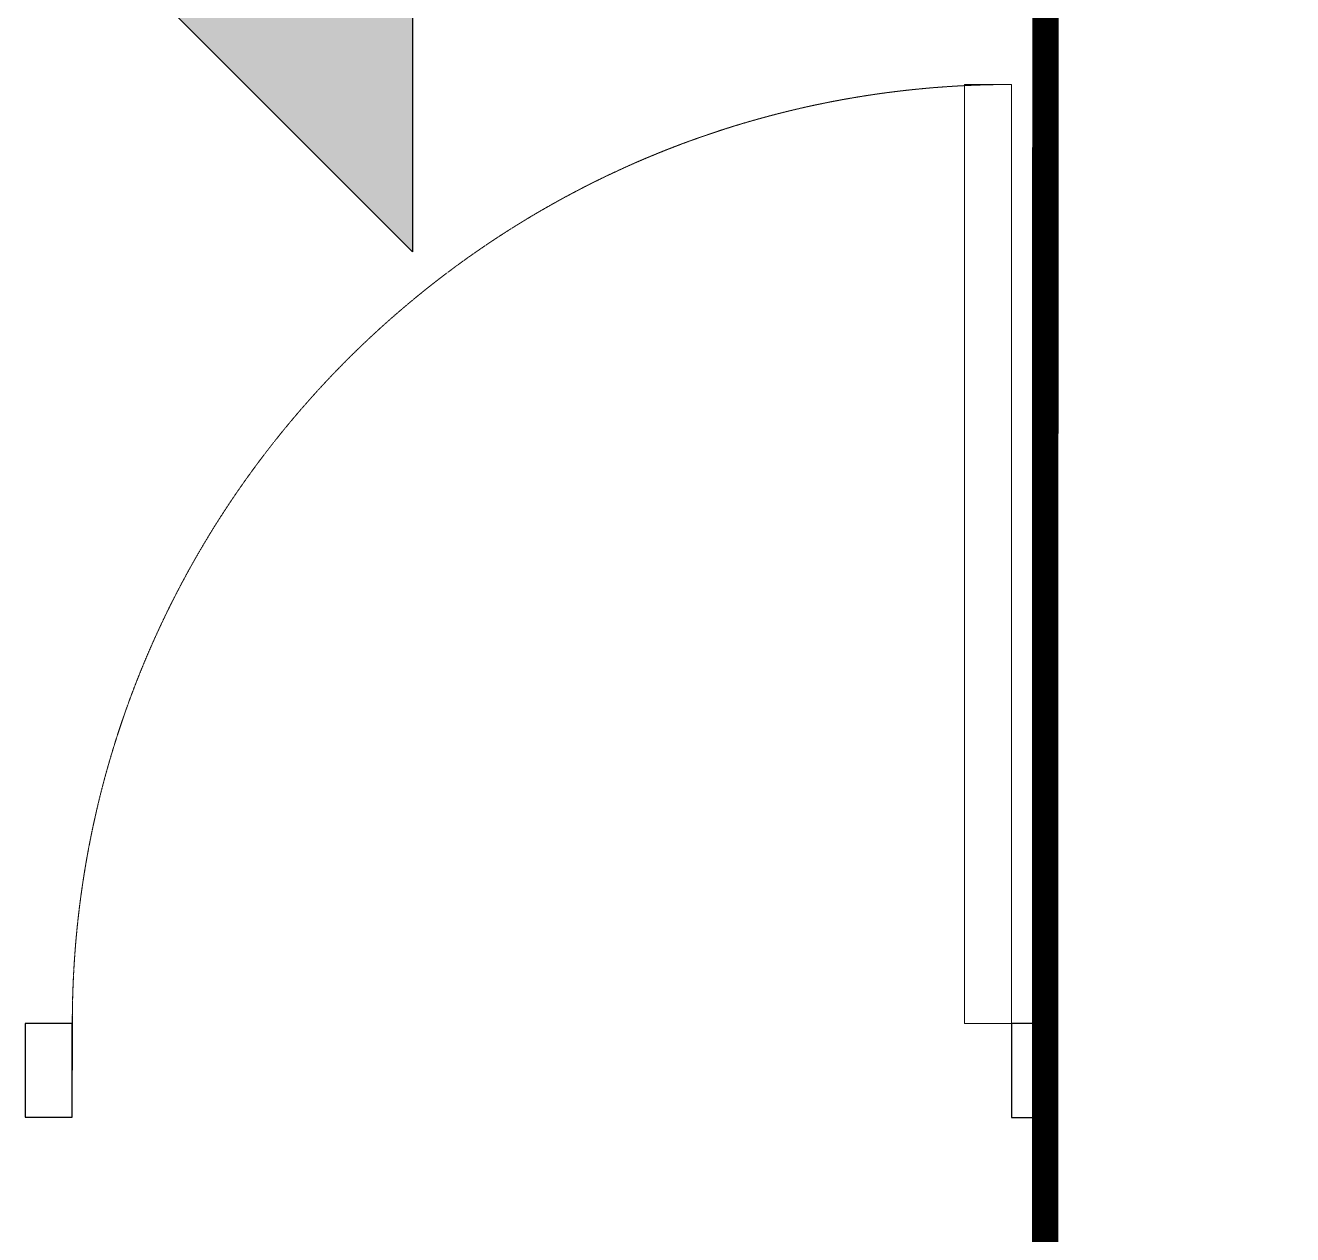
# Model space of a CAD drawing. Header units: centimetres. Extents: x -6122352 to 6876996, y -1694241 to 2592194.
# Drawn here: x 136233 to 137582, y -55783 to -54495 of the extents above; entities that cross this region are included whole.
import ezdxf
from ezdxf.enums import TextEntityAlignment as Align
from ezdxf.xclip import XClip

# ---------------------------------------------------------------- set-up
doc = ezdxf.new("R2010")
doc.units = ezdxf.units.CM
doc.header["$MEASUREMENT"] = 0
doc.header["$XCLIPFRAME"] = 2
for name, pattern in [('23585-XR-AR-END-GROUND FLOOR$0$XR-END-GROUND FLOOR PLAN$0$HIDDEN2', [0.1875, 0.125, -0.0625]), ('DASHED2', [0.375, 0.25, -0.125]), ('XR-AR-END-SETTING OUT PLAN$0$23261-XR-AR-SI-GF$0$HIDDEN', [0.375, 0.25, -0.125]), ('XR-AR-END-SETTING OUT PLAN$0$23585-XR-AR-END-GROUND FLOOR$0$XR-END-GROUND FLOOR PLAN$0$HIDDEN2', [0.1875, 0.125, -0.0625])]:
    doc.linetypes.add(name, pattern=pattern)
for name, color, linetype in [('00-MI-DIM', 7, 'Continuous'), ('23585-XR-AR-BOUNDARY WALLS AND SETBACKS$0$setback', 7, 'XR-AR-END-SETTING OUT PLAN$0$23261-XR-AR-SI-GF$0$HIDDEN'), ('@MI-REF LAYER', 7, 'Continuous'), ('B_TH_4', 7, 'Continuous')]:
    doc.layers.add(name, color=color, linetype=linetype)
doc.layers.add('08-Compound Wall-3', color=5, linetype='Continuous', lineweight=25, true_color=0x0000ff)
for name, color, linetype, lineweight in [('23585-XR-AR-END-GROUND FLOOR$0$A-LOVR-PLAN', 251, 'Continuous', 9), ('A-ANNO-TEXT', 3, 'Continuous', 25), ('XR-AR-END-SETTING OUT PLAN$0$23585-XR-AR-END-GROUND FLOOR$0$A-LOVR-PLAN', 111, 'Continuous', 9), ('XR-AR-END-SETTING OUT PLAN$0$23585-XR-AR-END-GROUND FLOOR$0$A-WALL', 7, 'Continuous', 30)]:
    doc.layers.add(name, color=color, linetype=linetype, lineweight=lineweight)
doc.styles.add('Arial Narrow', font='ARIALN.TTF', dxfattribs={"width": 0.95, "height": 500})
doc.styles.get("Standard").update_dxf_attribs({"font": 'arial.ttf'})
doc.dimstyles.new('LEADER', dxfattribs={"dimtxt": 0.18, "dimasz": 0.25, "dimexe": 0.18, "dimexo": 0.0625, "dimgap": 0.09, "dimtad": 0, "dimtih": 1, "dimtoh": 1, "dimdec": 4, "dimzin": 0, "dimdsep": 46, "dimtxsty": 'Standard', "dimblk": 'DOT', "dimcen": 0.09, "dimadec": 0, "dimazin": 0, "dimtfac": 1, "dimtdec": 4, "dimtofl": 0, "dimtmove": 0, "dimatfit": 3, "dimldrblk": 'DOT', "dimfxl": 1, "dimtolj": 1, "dimtzin": 0, "dimarcsym": 0})

# ---------------------------------------------------------------- blocks, each defined once
blk = doc.blocks.new('23585-XR-AR-BOUNDARY WALLS AND SETBACKS')
at = {"layer": '23585-XR-AR-BOUNDARY WALLS AND SETBACKS$0$setback', "ltscale": 40, "const_width": 0.05}
blk.add_lwpolyline([(496556.6741001542, 2768981.202274867), (496542.2967960276, 2768994.375796448), (496538.1421869831, 2768989.841589371), (496534.0887982166, 2768985.417801631), (496530.0353982168, 2768980.994001632), (496525.9819525767, 2768976.570351822), (496521.9283484083, 2768972.146547273), (496517.7722339163, 2768967.610636459), (496532.1492828215, 2768954.436577055), (496536.3057524819, 2768958.97285092), (496540.3591508893, 2768963.396649184), (496544.4125508901, 2768967.820449183), (496548.4659508895, 2768972.244249184), (496552.5193508902, 2768976.668049183)], close=True, dxfattribs=at)
blk = doc.blocks.new('A$C9d9485f6')
at = {"layer": 'A-ANNO-TEXT', "rotation": 312.4881850805905}
blk.add_blockref('23585-XR-AR-BOUNDARY WALLS AND SETBACKS', (-2377088.534775567, -1504219.252137818), dxfattribs=at)
blk = doc.blocks.new('XR-AR-END-SETTING OUT PLAN$0$23585-XR-AR-END-GROUND FLOOR$0$XR-END-GROUND FLOOR PLAN$0$A$C45491A9B')
blk.add_lwpolyline([(-50, 0), (0, 0), (0, 1000), (-50, 1000)], close=True)
at = {"color": 8, "linetype": 'XR-AR-END-SETTING OUT PLAN$0$23585-XR-AR-END-GROUND FLOOR$0$XR-END-GROUND FLOOR PLAN$0$HIDDEN2'}
blk.add_arc((0, -4.547473508864641e-13), 1000, 90, 180, dxfattribs=at)
blk = doc.blocks.new('23585-XR-AR-END-GROUND FLOOR$0$XR-END-GROUND FLOOR PLAN$0$A$C45491A9B')
blk.add_lwpolyline([(-50, 0), (0, 0), (0, 1000), (-50, 1000)], close=True)
at = {"color": 8, "linetype": '23585-XR-AR-END-GROUND FLOOR$0$XR-END-GROUND FLOOR PLAN$0$HIDDEN2'}
blk.add_arc((0, -4.547473508864641e-13), 1000, 90, 180, dxfattribs=at)
blk = doc.blocks.new('XR-AR-END-SETTING OUT PLAN')
at = {"layer": '08-Compound Wall-3'}
for points in [[(1950.044146533911, 10600.00060864944), (1900.044146533911, 10600.00060864944), (1900.044145320485, 10500.00060864944), (1950.044146842208, 10500.00060864944)], [(3000.044145816123, 10600.00056898237), (2950.044145816123, 10600.00056898237), (2950.044144602697, 10500.00056898237), (3000.04414612442, 10500.00056898237)]]:
    blk.add_lwpolyline(points, close=True, dxfattribs=at)
at = {"layer": 'XR-AR-END-SETTING OUT PLAN$0$23585-XR-AR-END-GROUND FLOOR$0$A-LOVR-PLAN', "color": 8}
blk.add_lwpolyline([(1900.100967183709, 10600.00063562393), (1900.100967362523, 10500.00063371658)], dxfattribs=at)
for points in [[(1950.100967422128, 10600.00060844421), (1900.100967302918, 10600.00060892105), (1900.100966289639, 10500.00060892105), (1950.100967779756, 10500.00060939789)], [(3000.100967124104, 10600.00057029724), (2950.10096617043, 10600.0005698204), (2950.100965276361, 10500.00057029724), (3000.100966647267, 10500.0005698204)]]:
    blk.add_lwpolyline(points, close=True, dxfattribs=at)
at = {"layer": 'XR-AR-END-SETTING OUT PLAN$0$23585-XR-AR-END-GROUND FLOOR$0$A-WALL', "color": 8}
blk.add_lwpolyline([(3850.106042101979, 10500.01968860626), (5750.107330158353, 10500.00084400177), (5750.107415214181, 10250.00188541412), (4790.107357934117, 10249.9985537529), (4790.107358291745, 10149.99855566025), (4540.107357993722, 10149.99855566025), (4540.10735835135, 10249.9985537529), (3000.102095916867, 10249.99855327606), (3000.102079048753, 11999.99910259247), (3250.104392960668, 11999.99910163879), (3250.104392841458, 11100.02067995071), (3850.106042161584, 11100.02068090439), (3850.10604198277, 10499.99947547913)], dxfattribs=at)
at = {"layer": '23585-XR-AR-END-GROUND FLOOR$0$A-LOVR-PLAN'}
blk.add_blockref('23585-XR-AR-END-GROUND FLOOR$0$XR-END-GROUND FLOOR PLAN$0$A$C45491A9B', (2950.044147029549, 10600.00058481902), dxfattribs=at)
at = {"layer": 'XR-AR-END-SETTING OUT PLAN$0$23585-XR-AR-END-GROUND FLOOR$0$A-LOVR-PLAN', "color": 8}
blk.add_blockref('XR-AR-END-SETTING OUT PLAN$0$23585-XR-AR-END-GROUND FLOOR$0$XR-END-GROUND FLOOR PLAN$0$A$C45491A9B', (2950.100967720151, 10600.00058603287), dxfattribs=at)
blk = doc.blocks.new('END UNIT')
at = {"xscale": 0.001, "yscale": 0.001, "zscale": 0.001}
blk.add_blockref('XR-AR-END-SETTING OUT PLAN', (-9.150201729830158, 0), dxfattribs=at)
blk = doc.blocks.new('TH_4')
blk.add_blockref('END UNIT', (495802.3053798428, 2769130.514097063))
blk = doc.blocks.new('A$C780da55d')
at = {"layer": 'B_TH_4', "xscale": 1.000039159572381, "yscale": 1.000039159572381, "zscale": 1.000039159572381}
blk.add_blockref('TH_4', (-495814.0704651335, -2769239.302089663), dxfattribs=at)
blk = doc.blocks.new('23585-XR-AR-MALDIVE-2$0$TH_4')
blk.add_blockref('A$C780da55d', (495794.655359471, 2769130.864096801))
blk = doc.blocks.new('_Dot')
at = {"color": 0, "linetype": 'ByBlock', "lineweight": -2}
blk.add_line((-0.5, 0), (-1, 0), dxfattribs=at)
at = {"color": 0, "linetype": 'ByBlock', "const_width": 0.5}
blk.add_lwpolyline([(-0.25, 0, 1), (0.25, 0, 1)], format="xyb", close=True, dxfattribs=at)
blk = doc.blocks.new('*U1430')
h = blk.add_hatch(color=94)
edge = h.paths.add_edge_path()
edge.add_line((-5.853590386044781e-15, -6.350000000000011), (-3.839567134987508e-15, -8.98025612106916))
edge.add_line((-3.839567134987508e-15, -8.98025612106916), (-8.98025612106916, -1.4210854715202e-14))
edge.add_line((-8.98025612106916, -1.364422505680946e-14), (-1.243449787580175e-14, 8.980256121069147))
edge.add_line((-1.308023176029987e-14, 8.980256121069147), (-6.554262137165959e-15, 6.349999999999988))
edge.add_arc((-2.326472348102011e-15, -1.154631945610163e-14), 6.35, 90.00000000000004, 269.9999999999999)
blk.add_lwpolyline([(-5.853590386044781e-15, -6.350000000000011), (-3.839567134987508e-15, -8.98025612106916), (-8.98025612106916, -1.364422505680946e-14), (-1.308023176029987e-14, 8.980256121069147), (-6.554262137165959e-15, 6.349999999999988, 0.9999999999999994)], format="xyb", close=True)
at = {"style": 'Arial Narrow', "width": 0.95, "flags": 8}
blk.add_attdef('VIEWNUMBER', text='', height=2.5, dxfattribs=at).set_placement((-1.409983241273949e-15, -5.639932965095795e-15), align=Align.BOTTOM_CENTER)
blk.add_attdef('SHEETNUMBER', text='', height=2.5, dxfattribs=at).set_placement((-1.409983241273949e-15, -1.587500000000005), align=Align.TOP_CENTER)

msp = doc.modelspace()

# ---------------------------------------------------------------- hatches: boundary and pattern name
at = {"layer": '@MI-REF LAYER'}
h = msp.add_hatch(dxfattribs=at)
h.set_pattern_fill('ANSI31', color=256, scale=1999.999998458916, angle=186.7183412143764)
h.set_pattern_definition([(231.7183412143764, (-2377109729.195271, -1504175463.930205), (196.2436825049419, -154.8819453021617), [])])
h.paths.add_polyline_path([(173636.2651195199, -46390.50374047816), (173633.6818496808, -60664.33460956941), (137332.1187900153, -60657.87843419171), (137334.6100479834, -46384.0475480083), (143584.8555456593, -46385.15914598721), (143584.6674330861, -46685.78874860216), (167386.100801028, -46690.02179595042), (167386.0196218033, -46389.39214555413)])

# ---------------------------------------------------------------- block references
at = {"layer": '@MI-REF LAYER', "xscale": 1000, "yscale": 1000, "zscale": 1000}
msp.add_blockref('A$C9d9485f6', (-23958.95045533385, 48155.57226163784), dxfattribs=at)

# ---------------------------------------------------------------- next in the draw order: block references
at = {"layer": '@MI-REF LAYER'}
ref = msp.add_blockref('23585-XR-AR-MALDIVE-2$0$TH_4', (-496151301.9159901, -2769108451.800584), dxfattribs=dict(at, xscale=1000, yscale=1000, zscale=1000, rotation=359.9898100352379))
XClip(ref).set_block_clipping_path([(495835.3953325448, 2769154.4396940554), (495826.3052454812, 2769154.3996857116), (495820.3052412018, 2769154.399648848), (495814.30523636914, 2769154.399611985), (495808.30537674366, 2769154.399710235), (495802.3052365903, 2769154.3998208307), (495793.35321120196, 2769154.429756117), (495793.3526341284, 2769130.4996254453), (495835.3953434096, 2769130.4996848367)])

# ---------------------------------------------------------------- next in the draw order: linework, layer by layer
at = {"layer": '@MI-REF LAYER', "const_width": 5}
msp.add_lwpolyline([(137332.1187900223, -60657.87843419927), (137334.6100479965, -46384.04754799635), (143584.8555455054, -46385.15914618879), (143584.6674330319, -46685.78874864501), (167386.1008009281, -46690.02179608966), (167386.0196215118, -46389.39214587734), (173636.2651195478, -46390.50374050862), (173633.6818493722, -60664.33460990913)], close=True, dxfattribs=at)

# ---------------------------------------------------------------- next in the draw order: block references
at = {"layer": '00-MI-DIM', "xscale": 100, "yscale": 100, "zscale": 100}
msp.add_blockref('*U1430', (136645.1266498649, -53837.96851785857, 157.4610399852849), dxfattribs=at)

# ---------------------------------------------------------------- next in the draw order: wipeouts: each hides what was drawn before it
at = {"color": 10}
msp.add_wipeout([(173636.26511951984, -46390.50374047816), (173633.68184968072, -60664.33460956941), (137332.1187900153, -60657.878434191734), (137334.61004798335, -46384.04754800831), (143584.8555456593, -46385.159145987214), (143584.6674330861, -46685.788748602165), (167386.10080102787, -46690.02179595042), (167386.0196218033, -46389.39214555412)], dxfattribs=at).dxf.layer = '@MI-REF LAYER'

# ---------------------------------------------------------------- next in the draw order: leaders
at = {"layer": '@MI-REF LAYER', "linetype": 'DASHED2'}
msp.add_leader([(135470.5816281702, -55622.3519632158), (138579.0013361821, -50889.72447866338)], dimstyle='LEADER', dxfattribs=at)

doc.saveas('drawing.dxf')
